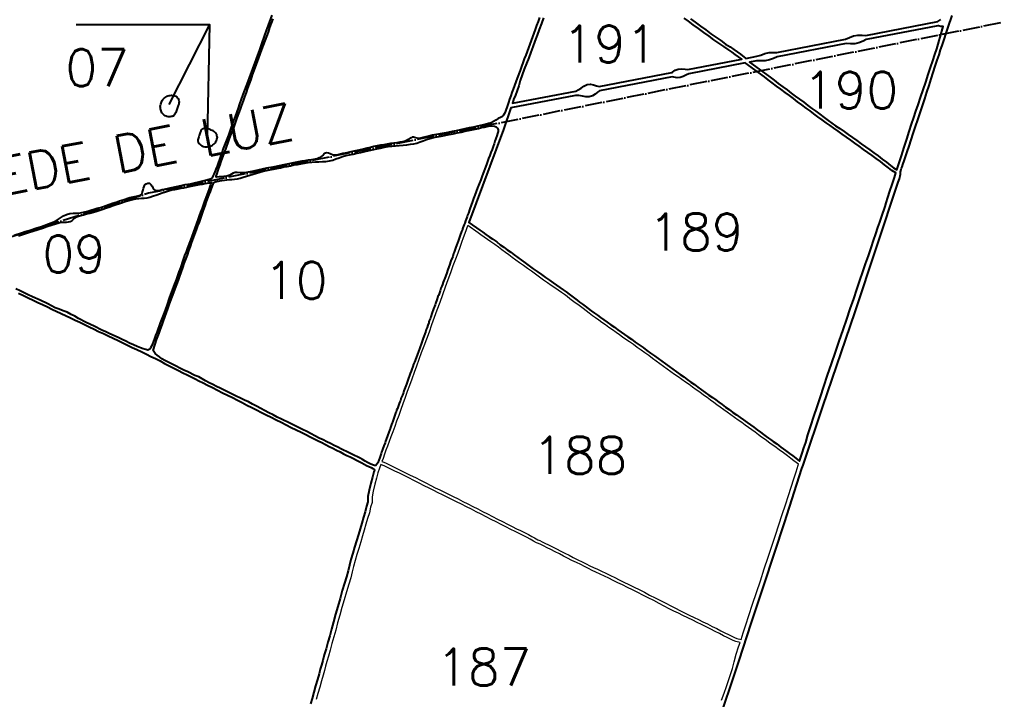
# Model space of a CAD drawing. Extents: x 737683 to 746083, y 7801653 to 7813533.
# Drawn here: x 741661 to 743041, y 7807765 to 7808722 of the extents above; entities that cross this region are included whole.
import ezdxf

# ---------------------------------------------------------------- set-up
doc = ezdxf.new("R2010")
doc.units = 0
doc.header["$MEASUREMENT"] = 0
doc.linetypes.add('ACAD_ISO04W100', pattern=[30, 24, -3, 0, -3])
for name, color, linetype in [('0114000479', 1, 'Continuous'), ('0114000479007', 5, 'Continuous'), ('0114000479008', 5, 'Continuous'), ('0114000479009', 5, 'Continuous'), ('0114000479010', 5, 'Continuous'), ('0114000479189', 5, 'Continuous'), ('0114000479190', 5, 'Continuous'), ('0114000479191', 5, 'Continuous'), ('0114000479192', 5, 'Continuous'), ('MATO', 3, 'Continuous'), ('REDE_DE_LUZ', 6, 'Continuous'), ('TEXTO_NUN_TAL', 7, 'Continuous')]:
    doc.layers.add(name, color=color, linetype=linetype)
for name, color, linetype, lineweight in [('0114000479187', 5, 'Continuous', 9), ('0114000479188', 5, 'Continuous', 9), ('TEXTO_DIVERSOS', 7, 'Continuous', 5)]:
    doc.layers.add(name, color=color, linetype=linetype, lineweight=lineweight)
doc.styles.add('ROMANS', font='romans')

msp = doc.modelspace()

# ---------------------------------------------------------------- linework, layer by layer
for points in [[(741740.6, 7808715.3), (741928.4, 7808715.3), (741871.1, 7808602.8)], [(741928.4, 7808715.3), (741924.8, 7808556)]]:
    msp.add_lwpolyline(points)
at = {"layer": '0114000479'}
for points in [[(742641, 7807723.3), (742673.1, 7807820), (742690.2, 7807872), (742708.4, 7807927.3), (742736.9, 7808013.9), (742761.7, 7808090.4), (742763.2, 7808094.9), (742764.2, 7808098.1), (742791, 7808177.8), (742836.5, 7808311.1), (742897.1, 7808493.2), (742898.8, 7808498), (742900.1, 7808504.8), (742900.2, 7808508.1), (742901.2, 7808511.4), (742901.8, 7808513.1), (742902.4, 7808514.9), (742903.6, 7808518.4), (742905.2, 7808523.5), (742907.1, 7808529.3), (742909.5, 7808536), (742912.3, 7808544), (742915.2, 7808553), (742918.3, 7808562), (742921.4, 7808571.6), (742924.7, 7808581.2), (742928.1, 7808590.9), (742931.4, 7808600.7), (742934.4, 7808610.6), (742937.5, 7808620.1), (742940.4, 7808629.5), (742943.4, 7808638.8), (742946.3, 7808647.9), (742949.2, 7808656.9), (742951.9, 7808665.1), (742954.5, 7808672.7), (742956.7, 7808679.6), (742958.7, 7808685.7), (742967.5, 7808711.6), (742973, 7808727.9)], [(741659.6, 7808337.3), (741666.4, 7808334.1), (741673.3, 7808330.7), (741680.1, 7808327.5), (741686.9, 7808324.2), (741693.4, 7808321), (741700.1, 7808317.9), (741706.6, 7808314.8), (741732.8, 7808302.5), (741739.4, 7808299.4), (741745.9, 7808296.2), (741752.5, 7808293), (741759.1, 7808289.7), (741765.8, 7808286.5), (741772.3, 7808283.4), (741778.9, 7808280.2), (741785.7, 7808276.9), (741792.7, 7808273.6), (741799.6, 7808270.4), (741806.3, 7808267.2), (741812.9, 7808264), (741819.5, 7808260.8), (741826.2, 7808257.7), (741832.8, 7808254.5), (741839.4, 7808251.4), (741845.8, 7808248.1), (741852.4, 7808245.1), (741858.9, 7808241.7), (741865.1, 7808238.3), (741871.4, 7808235.1), (741877.9, 7808231.8), (741884.4, 7808228.4), (741890.8, 7808225.2), (741896.8, 7808222.2), (741902.3, 7808219.4), (741907.9, 7808216.5), (741913.4, 7808213.7), (741919.2, 7808210.8), (741925.6, 7808207.7), (741932.5, 7808204.2), (741939.5, 7808200.7), (741946.6, 7808197.1), (741953.7, 7808193.7), (741960.6, 7808190.2), (741967.4, 7808186.7), (741974.1, 7808183.1), (741980.9, 7808179.7), (741987.7, 7808176.3), (741994.5, 7808172.8), (742001.2, 7808169.4), (742008, 7808165.9), (742015, 7808162.4), (742022.1, 7808159), (742029.1, 7808155.4), (742036.2, 7808151.9), (742043.3, 7808148.3), (742050.3, 7808144.7), (742057.1, 7808141.3), (742063.6, 7808138), (742069.8, 7808134.9), (742075.5, 7808132.1), (742081, 7808129.4), (742086.2, 7808126.8), (742091.4, 7808124.1), (742096.5, 7808121.4), (742101.7, 7808118.9), (742106.8, 7808116.3), (742111.8, 7808113.8), (742116.8, 7808111.2), (742121.6, 7808108.8), (742126.1, 7808106.6), (742130.6, 7808104.3), (742135, 7808102.1), (742138.8, 7808100.1), (742142.4, 7808098.3), (742145.9, 7808096.6), (742149.2, 7808094.8), (742152.5, 7808093.2), (742155.6, 7808091.7), (742158, 7808090.4), (742159.8, 7808089.1), (742160.3, 7808088.2), (742159.5, 7808085.8), (742157.3, 7808078.1), (742155.2, 7808069.8), (742152.7, 7808059.8), (742151.1, 7808051), (742151, 7808043.4), (742149, 7808037.4), (742147.3, 7808029.4), (742144.8, 7808021.8), (742142.3, 7808013.6), (742140, 7808005.4), (742137.7, 7807997.3), (742135.2, 7807988.7), (742132.4, 7807979.7), (742129.8, 7807971), (742127.2, 7807962.5), (742125.2, 7807954.1), (742123.1, 7807946.2), (742121, 7807938.1), (742118.3, 7807929.1), (742115, 7807918.5), (742111.8, 7807907.4), (742108.6, 7807896.3), (742105.6, 7807885.4), (742102.7, 7807874.5), (742100, 7807864.4), (742097.3, 7807854.8), (742094.7, 7807845.7), (742092.2, 7807836.4), (742089.7, 7807827.9), (742087.5, 7807820.3), (742085.6, 7807813.7), (742084, 7807807.7), (742082.3, 7807801.3), (742080, 7807793.3), (742077.5, 7807784.4), (742075, 7807775.4), (742072.6, 7807766.8), (742070.4, 7807759)]]:
    msp.add_lwpolyline(points, dxfattribs=at)
at = {"layer": '0114000479007', "color": 5, "elevation": 579.4}
msp.add_lwpolyline([(741653.3, 7808418.7), (741663.7, 7808422.1), (741669.1, 7808423.8), (741674.6, 7808425.6), (741685.2, 7808429), (741690.4, 7808430.7), (741695.5, 7808432.4), (741700.4, 7808434.2), (741705.3, 7808436.1), (741710, 7808438.2), (741714.4, 7808440.4), (741718.5, 7808443.2), (741722.6, 7808445.8), (741726.9, 7808448), (741731.7, 7808449.5), (741736.5, 7808449.9), (741740.7, 7808449.8), (741744.6, 7808450), (741748.5, 7808450.7), (741757.1, 7808452.8), (741761.5, 7808454.1), (741766, 7808455.4), (741770.3, 7808456.7), (741774.7, 7808457.9), (741778.9, 7808459.3), (741783, 7808460.7), (741791.9, 7808463.7), (741796.7, 7808465.4), (741801.6, 7808467), (741806.6, 7808468.6), (741816.3, 7808471.6), (741820.9, 7808472.9), (741825.4, 7808473.8), (741829.3, 7808474.5), (741831.7, 7808475.6), (741832.8, 7808476.7), (741833.5, 7808478.3), (741834.7, 7808482.5), (741835.4, 7808485), (741836.2, 7808487.2), (741837.3, 7808489.6), (741839.1, 7808491.3), (741841.3, 7808492.1), (741843.8, 7808491.8), (741845.9, 7808490.2), (741847.6, 7808487.8), (741848.6, 7808485.5), (741849.6, 7808483.5), (741851.2, 7808482.1), (741853.3, 7808481.6), (741855.9, 7808481.9), (741858.6, 7808482.3), (741861.5, 7808482.9), (741865, 7808483.7), (741873, 7808485.5), (741881.9, 7808487.5), (741890.1, 7808489.2), (741893.9, 7808489.9), (741901.3, 7808491.3), (741905.3, 7808492.1), (741909.2, 7808493), (741913.1, 7808493.9), (741917.1, 7808494.9), (741924.6, 7808496.8), (741929.2, 7808498.2), (741931.1, 7808498.7), (741932.6, 7808499.5), (741933.5, 7808501.8), (741934.8, 7808504.5), (741936.2, 7808507.9), (741937.7, 7808511.9), (741939.3, 7808516.1), (741944, 7808529.4), (741945.4, 7808533.3), (741948.1, 7808540.8), (741955.2, 7808559.6), (741956.8, 7808563.9), (741962.6, 7808580), (741964.7, 7808585.7), (741969, 7808597.6), (741971.1, 7808603.8), (741975.8, 7808616.6), (741978.1, 7808623), (741980.4, 7808629.2), (741982.8, 7808635.3), (741985.1, 7808641.6), (741987.4, 7808647.9), (741989.7, 7808654.3), (741991.9, 7808660.6), (741994.2, 7808666.9), (741998.8, 7808679.9), (742001.2, 7808686.5), (742006.1, 7808700.1), (742008.6, 7808707.1), (742011.1, 7808714.2), (742016.4, 7808728.5)], dxfattribs=at)
at = {"layer": '0114000479008', "color": 5, "elevation": 587.3}
msp.add_lwpolyline([(742392.5, 7808725), (742390.4, 7808719.4), (742388.4, 7808713.8), (742386.4, 7808708.4), (742382.4, 7808697.8), (742380.5, 7808692.7), (742376.9, 7808682.5), (742375, 7808677.3), (742373, 7808672.2), (742371, 7808666.8), (742365.1, 7808650.5), (742361.2, 7808639.8), (742359.3, 7808634.7), (742357.3, 7808629.6), (742355.4, 7808624.5), (742353.6, 7808619.6), (742351.9, 7808614.8), (742350.3, 7808610.1), (742348.6, 7808605.5), (742347.2, 7808601.2), (742344.6, 7808593.3), (742343.3, 7808590), (742341.9, 7808587.7), (742340.2, 7808585.9), (742337.5, 7808584.6), (742334.3, 7808582.9), (742331, 7808580.8), (742327.7, 7808578.8), (742324.5, 7808577.1), (742320.5, 7808575.8), (742315.9, 7808574.6), (742305.2, 7808572.3), (742299.4, 7808571), (742293.4, 7808569.8), (742275.4, 7808565.9), (742269.4, 7808564.6), (742263.7, 7808563.4), (742258.1, 7808562.4), (742241.7, 7808559.5), (742236.9, 7808558.4), (742232.6, 7808557.4), (742229, 7808556.4), (742225.7, 7808555.5), (742222.6, 7808555.1), (742220.2, 7808555.2), (742218.5, 7808555.8), (742216.8, 7808556.5), (742215, 7808556.9), (742213.2, 7808556.7), (742211.8, 7808556), (742210.2, 7808555), (742208.6, 7808553.8), (742206.5, 7808552.4), (742203.6, 7808551), (742200, 7808550), (742196.1, 7808549.5), (742191.9, 7808549), (742187.5, 7808548.4), (742183, 7808547.8), (742178.3, 7808547), (742173.6, 7808546.2), (742168.9, 7808545.3), (742159.5, 7808543.4), (742154.6, 7808542.2), (742149.8, 7808541.2), (742145, 7808540.1), (742140.3, 7808539), (742135.8, 7808537.9), (742131.4, 7808536.9), (742127.2, 7808536), (742123.1, 7808535.1), (742119.1, 7808534.3), (742115.7, 7808533.6), (742112.7, 7808532.9), (742107.3, 7808531.6), (742104.9, 7808531.3), (742103.3, 7808531.3), (742102.2, 7808531.6), (742098.1, 7808533.2), (742095.8, 7808534.4), (742093, 7808534.8), (742090.2, 7808533.6), (742087.9, 7808531.6), (742085.3, 7808529.6), (742082.7, 7808527.6), (742079.7, 7808526.2), (742071.6, 7808525), (742067.1, 7808524.3), (742062.4, 7808523.6), (742057.9, 7808522.8), (742053.3, 7808522.1), (742048.7, 7808521.2), (742044.1, 7808520.3), (742039.6, 7808519.4), (742035.1, 7808518.5), (742030.6, 7808517.5), (742026.2, 7808516.6), (742017.5, 7808514.7), (742008.6, 7808512.9), (741996.1, 7808510.2), (741991.9, 7808509.4), (741987.8, 7808508.5), (741980.3, 7808507), (741976.9, 7808506.6), (741971.7, 7808506.4), (741967.1, 7808507), (741964.2, 7808506.8), (741961.5, 7808505.9), (741959.1, 7808504.5), (741956.6, 7808503.3), (741954, 7808502.1), (741951.2, 7808501.5), (741948.2, 7808501.2), (741945, 7808501), (741941.9, 7808500.7), (741938.2, 7808500.5), (741937.1, 7808500.8), (741937.5, 7808501.8), (741938.1, 7808503.5), (741938.9, 7808505.8), (741940.1, 7808509), (741941.4, 7808513.1), (741943, 7808517.7), (741944.7, 7808522.5), (741946.7, 7808527.9), (741948.9, 7808533.7), (741951.1, 7808539.8), (741955.5, 7808552.3), (741957.8, 7808558.7), (741962.7, 7808571.5), (741967.2, 7808584.1), (741971.6, 7808596.2), (741973.8, 7808602), (741976, 7808607.8), (741978, 7808613.6), (741980.1, 7808619.6), (741982.2, 7808625.7), (741986.6, 7808638), (741988.9, 7808644.3), (741991.2, 7808650.4), (741997.6, 7808668.4), (742002, 7808680.3), (742006.6, 7808692.4), (742011.1, 7808704.7), (742013.3, 7808710.9), (742017.8, 7808723.2)], dxfattribs=at)
at = {"layer": '0114000479009', "color": 5, "elevation": 586.9}
msp.add_lwpolyline([(741659.5, 7808417.9), (741663.8, 7808419.3), (741668, 7808420.6), (741672.3, 7808421.9), (741681.1, 7808424.7), (741685.7, 7808426.3), (741694.9, 7808429.3), (741699.5, 7808430.9), (741711.4, 7808434.8), (741714.7, 7808435.8), (741717.9, 7808436.6), (741720.8, 7808437), (741727.1, 7808437.1), (741729.8, 7808437.4), (741732.2, 7808438), (741734.6, 7808439.2), (741736.7, 7808441.2), (741738.7, 7808443), (741741, 7808444.5), (741743.8, 7808445.6), (741747.1, 7808446.6), (741750.9, 7808447.6), (741755.2, 7808448.8), (741759.9, 7808450), (741764.8, 7808451.4), (741769.5, 7808452.7), (741774.1, 7808454.1), (741778.3, 7808455.4), (741783.1, 7808457.2), (741787.8, 7808458.8), (741792.5, 7808460.5), (741797, 7808462.1), (741801.5, 7808463.6), (741810.9, 7808466.5), (741820, 7808469), (741824.4, 7808469.9), (741828.7, 7808470.5), (741832.7, 7808470.8), (741836.5, 7808470.9), (741840.4, 7808471.5), (741844.3, 7808472.4), (741847.8, 7808473.7), (741854.2, 7808475.5), (741857.7, 7808476.8), (741861.8, 7808478.4), (741866.1, 7808479.9), (741870.6, 7808481.3), (741875.1, 7808482.4), (741879.6, 7808483.3), (741884, 7808484.1), (741888.2, 7808484.9), (741892.2, 7808485.6), (741896.1, 7808486.6), (741900.3, 7808487.3), (741904.9, 7808488.3), (741909.6, 7808489.3), (741914, 7808490.1), (741918.3, 7808490.8), (741922.1, 7808491.4), (741924.9, 7808491.9), (741927.3, 7808492.3), (741929.1, 7808492.7), (741931.2, 7808493.1), (741930.1, 7808491.6), (741929.6, 7808489.6), (741928.8, 7808487.1), (741927.7, 7808483.9), (741926.5, 7808480.4), (741923.2, 7808471.5), (741921.4, 7808466.6), (741917.7, 7808456.6), (741915.7, 7808451.3), (741913.7, 7808445.9), (741911.8, 7808440.2), (741907.6, 7808428.9), (741901.4, 7808411.8), (741897.4, 7808400.9), (741895.3, 7808395.5), (741893.2, 7808390), (741891.2, 7808384.4), (741887.2, 7808372.9), (741885.2, 7808367.2), (741883.3, 7808361.6), (741881.2, 7808356.1), (741879.1, 7808350.5), (741877.2, 7808345.1), (741873.5, 7808335.3), (741871.7, 7808330.2), (741868, 7808319.7), (741866.2, 7808314.5), (741864.3, 7808309.5), (741862.5, 7808304.6), (741860.6, 7808300), (741859, 7808295.4), (741854.1, 7808282), (741852.4, 7808277.7), (741850.8, 7808273.4), (741849.4, 7808269.5), (741847.9, 7808265.8), (741846.6, 7808262.8), (741845.3, 7808260.3), (741844.1, 7808258.5), (741841.6, 7808256.9), (741838.6, 7808257.7), (741835.1, 7808258.6), (741831.1, 7808260.2), (741826.4, 7808262.1), (741821.1, 7808264.3), (741815.9, 7808267), (741810.7, 7808269.4), (741805.4, 7808272), (741799.6, 7808274.6), (741788.1, 7808280.1), (741782.5, 7808282.7), (741776.9, 7808285.3), (741765.9, 7808290.5), (741754.9, 7808295.9), (741743.9, 7808301.6), (741738.6, 7808304.6), (741733.5, 7808307), (741727.9, 7808310.2), (741722.4, 7808312.5), (741716.7, 7808314.5), (741711.2, 7808316.7), (741705.9, 7808319.3), (741700.8, 7808322.1), (741690.2, 7808327.2), (741679.1, 7808332.2), (741673.3, 7808335), (741667.5, 7808337.8), (741661.7, 7808340.5), (741655.9, 7808343.2)], dxfattribs=at)
at = {"layer": '0114000479010', "color": 5, "elevation": 590.9}
msp.add_lwpolyline([(742329.3, 7808572.3), (742331.7, 7808571.2), (742333.3, 7808569.3), (742334.1, 7808567.2), (742334.1, 7808564.9), (742333.3, 7808562), (742332.2, 7808558.7), (742330.9, 7808555), (742329.7, 7808551.2), (742328.6, 7808547.4), (742327.1, 7808543.5), (742325.7, 7808539.3), (742324.1, 7808535.1), (742322.5, 7808530.9), (742320.9, 7808526.9), (742317.8, 7808518.3), (742311.8, 7808502.3), (742309.7, 7808496.5), (742305.4, 7808485.3), (742303.4, 7808480.1), (742301.6, 7808475), (742299.8, 7808470.3), (742298.2, 7808466), (742294.5, 7808455.7), (742292.4, 7808449.9), (742291.3, 7808446.8), (742290.7, 7808445.3), (742290, 7808443.5), (742288.3, 7808438.9), (742287.2, 7808435.7), (742286.5, 7808434), (742285.5, 7808431.3), (742284.7, 7808429.2), (742284.2, 7808427.9), (742283.9, 7808426.8), (742282.9, 7808424.1), (742281, 7808418.7), (742280.1, 7808416.1), (742279, 7808413), (742278.2, 7808410.6), (742274.7, 7808401.7), (742273.2, 7808397.5), (742272.6, 7808394.7), (742271.5, 7808392.8), (742270.5, 7808388.8), (742267.9, 7808382.5), (742266, 7808376.6), (742263.7, 7808370.5), (742261.4, 7808364.5), (742259.3, 7808358.5), (742257.1, 7808352.5), (742255.8, 7808349.5), (742255.2, 7808347.1), (742253.7, 7808344), (742252.7, 7808340.3), (742250.8, 7808334.9), (742250.5, 7808334.1), (742249.6, 7808332.4), (742248.2, 7808327.8), (742246.3, 7808322.4), (742245.5, 7808320.9), (742243.5, 7808315.2), (742241.2, 7808308.4), (742239.4, 7808303.9), (742238.9, 7808301.9), (742237.4, 7808298.1), (742236.9, 7808296.6), (742236.6, 7808295.4), (742235.2, 7808292.1), (742234.3, 7808288.8), (742233.1, 7808285.9), (742232.4, 7808283.5), (742232, 7808282.4), (742230.9, 7808279.8), (742229.7, 7808276), (742228.7, 7808273.8), (742227.9, 7808271), (742227.4, 7808269.6), (742226.8, 7808268.2), (742223.5, 7808258.7), (742220.7, 7808251.4), (742218.9, 7808246.3), (742216.4, 7808240.1), (742215.4, 7808237), (742214.3, 7808233.8), (742213, 7808230.4), (742211.7, 7808227.3), (742210.6, 7808224), (742209.7, 7808221.3), (742208.2, 7808217.6), (742205.2, 7808209.2), (742201.7, 7808199.7), (742200.9, 7808197.4), (742199.5, 7808193.8), (742197.6, 7808188.8), (742197.3, 7808187.9), (742196.7, 7808185.9), (742195.9, 7808184.3), (742195.1, 7808181.9), (742194.5, 7808180.3), (742192.7, 7808174.7), (742191.5, 7808172.3), (742190.8, 7808169.9), (742190.1, 7808168.3), (742187.1, 7808159.8), (742186.4, 7808158.2), (742185.6, 7808155.4), (742185.3, 7808154.5), (742184.3, 7808152.5), (742183.9, 7808150.8), (742182.3, 7808146.9), (742182.2, 7808146.2), (742182, 7808145.2), (742180.7, 7808141.7), (742178.8, 7808136.4), (742176.9, 7808131.2), (742176, 7808128.8), (742175.3, 7808126.7), (742173.6, 7808122.1), (742171.8, 7808117.1), (742170.4, 7808113.6), (742169.8, 7808111.7), (742168.8, 7808108.7), (742168.3, 7808107.2), (742167.7, 7808105.7), (742165.2, 7808098.5), (742162.1, 7808094.8), (742160.3, 7808094.7), (742157.6, 7808095.6), (742154.3, 7808097.1), (742150.5, 7808099), (742147, 7808100.9), (742143.5, 7808103), (742140, 7808104.8), (742136.3, 7808106.7), (742132.4, 7808108.8), (742128.3, 7808110.7), (742123.9, 7808112.8), (742114, 7808117.6), (742108.9, 7808120.2), (742103.6, 7808122.9), (742098.4, 7808125.5), (742093.1, 7808128), (742087.9, 7808130.6), (742082.4, 7808133.3), (742065, 7808142.3), (742059.2, 7808145.2), (742053.3, 7808148.3), (742041.4, 7808154.1), (742029.4, 7808159.9), (742023.5, 7808162.8), (742017.6, 7808165.8), (742011.5, 7808168.8), (741994.5, 7808177.9), (741988.6, 7808180.8), (741983.1, 7808184), (741977.3, 7808186.5), (741960.1, 7808195), (741954.3, 7808197.8), (741948.8, 7808200.6), (741943.2, 7808203.4), (741938, 7808206), (741932.8, 7808208.5), (741927.7, 7808211.1), (741922.8, 7808213.8), (741918.1, 7808216.6), (741913.1, 7808219.2), (741907.8, 7808221.5), (741897.6, 7808226.4), (741892.2, 7808228.8), (741886.7, 7808231.4), (741881.2, 7808234.2), (741875.6, 7808237), (741865.5, 7808242.4), (741861.2, 7808244.9), (741857.7, 7808247.4), (741854.6, 7808250.1), (741851.8, 7808252.4), (741849.1, 7808256.7), (741850, 7808259.3), (741850.9, 7808262.7), (741852.2, 7808266.6), (741853.8, 7808271.3), (741857.5, 7808281.1), (741859.4, 7808286.7), (741861.4, 7808292.4), (741863.4, 7808298), (741869.5, 7808315), (741871.5, 7808320.7), (741875.8, 7808332.1), (741877.9, 7808337.9), (741882.3, 7808349.5), (741884.4, 7808355.4), (741886.5, 7808361.3), (741890.6, 7808372.8), (741892.8, 7808378.7), (741897.1, 7808390.6), (741899.2, 7808396.7), (741901.4, 7808402.8), (741903.5, 7808408.8), (741909.9, 7808426.1), (741912, 7808431.8), (741914.1, 7808437.3), (741916.2, 7808442.9), (741920, 7808454.2), (741922, 7808460.2), (741924.2, 7808466.2), (741927.8, 7808476.2), (741929.4, 7808480.5), (741931, 7808484.7), (741934.2, 7808492.9), (741936.2, 7808494), (741937.3, 7808494.3), (741938.4, 7808494.5), (741939.2, 7808494.6), (741940.7, 7808494.9), (741942.8, 7808495.2), (741945.7, 7808495.7), (741949.1, 7808496.1), (741952.5, 7808496.7), (741956.1, 7808497), (741959.7, 7808497.3), (741963.5, 7808497.5), (741967.4, 7808498), (741971.4, 7808499.1), (741975.8, 7808500.3), (741985, 7808503.4), (741989.7, 7808504.8), (741994.5, 7808506.3), (741999.1, 7808507.6), (742003.7, 7808508.7), (742008.3, 7808509.7), (742013.2, 7808510.7), (742018.1, 7808511.6), (742023.1, 7808512.7), (742028, 7808513.8), (742032.9, 7808514.8), (742037.6, 7808515.7), (742042.3, 7808516.6), (742047, 7808517.6), (742051.8, 7808518.5), (742056.7, 7808519.3), (742061.7, 7808520.1), (742066.8, 7808520.9), (742072, 7808521.5), (742077.1, 7808521.9), (742082.2, 7808522.1), (742087.2, 7808522.3), (742092, 7808522.5), (742096.8, 7808523.3), (742101.5, 7808524.6), (742106, 7808526.1), (742110.6, 7808527.8), (742115.3, 7808529.4), (742120, 7808530.8), (742125.1, 7808531.9), (742130.4, 7808532.9), (742135.7, 7808534.1), (742141.2, 7808535.4), (742146.6, 7808536.7), (742163.4, 7808540.4), (742168.8, 7808541.5), (742174.2, 7808542.5), (742179.4, 7808543.4), (742184.6, 7808544.1), (742189.8, 7808544.7), (742195.2, 7808545.1), (742200.5, 7808545.7), (742205.8, 7808546.2), (742210.9, 7808546.7), (742215.7, 7808547.4), (742220.1, 7808548.4), (742224.4, 7808550), (742228.9, 7808551.7), (742233.6, 7808553.3), (742238.4, 7808554.7), (742243.4, 7808556.2), (742248.6, 7808557.4), (742254.1, 7808558.4), (742265.4, 7808560.5), (742271, 7808561.6), (742276.4, 7808562.9), (742282.1, 7808564), (742287.6, 7808565), (742292.5, 7808566), (742301.9, 7808568.1), (742306.5, 7808569.1), (742310.8, 7808570.2), (742315, 7808570.9), (742319, 7808571.8), (742322.5, 7808572.5), (742326, 7808572.6)], close=True, dxfattribs=at)
at = {"layer": '0114000479187', "linetype": 'ByBlock'}
msp.add_lwpolyline([(742648.5, 7807764.2), (742652.1, 7807774.1), (742655.3, 7807783.3), (742658.4, 7807791.9), (742661.2, 7807800.2), (742663.8, 7807808.7), (742666.4, 7807818.4), (742669.3, 7807828.9), (742672.5, 7807839.3), (742674.6, 7807845.3), (742668.5, 7807847), (742665, 7807848.5), (742661, 7807850.3), (742656.5, 7807852.5), (742651.2, 7807855), (742645.7, 7807857.9), (742639.7, 7807861), (742633.5, 7807864.2), (742626.9, 7807867.5), (742620.4, 7807870.7), (742614.4, 7807873.7), (742608, 7807876.8), (742601.2, 7807880), (742594.3, 7807883.3), (742587.8, 7807886.6), (742581.6, 7807889.7), (742574.9, 7807893), (742567.9, 7807896.7), (742560.7, 7807900.5), (742553.2, 7807904.4), (742545.4, 7807908.3), (742537.9, 7807912.2), (742530.6, 7807915.9), (742523.4, 7807919.5), (742516.3, 7807923), (742509.3, 7807926.4), (742502.6, 7807929.6), (742496.2, 7807932.8), (742490.1, 7807935.8), (742483.9, 7807938.8), (742477.7, 7807941.7), (742471.9, 7807944.4), (742466.3, 7807947), (742461.2, 7807949.6), (742455.9, 7807952.4), (742450.5, 7807955.1), (742444.5, 7807958), (742438, 7807961), (742431.9, 7807964.3), (742426.2, 7807967.2), (742420.4, 7807970.2), (742414.3, 7807973.2), (742408.5, 7807976.3), (742403, 7807978.9), (742398.2, 7807981.3), (742394.2, 7807983.2), (742390.9, 7807984.7), (742388.2, 7807985.9), (742384, 7807988.1), (742379.3, 7807990.8), (742374.9, 7807993.4), (742369.4, 7807996.1), (742363.8, 7807999), (742358.4, 7808001.6), (742352.1, 7808004.7), (742345.3, 7808008.2), (742338.4, 7808011.7), (742331.4, 7808015.2), (742324.4, 7808018.8), (742317.3, 7808022.4), (742310.3, 7808026), (742303.5, 7808029.5), (742296.6, 7808032.9), (742289.7, 7808036.5), (742282.7, 7808040), (742275.8, 7808043.5), (742269, 7808046.9), (742262.4, 7808050.2), (742256.1, 7808053.2), (742250, 7808056.3), (742243.9, 7808059.3), (742237.3, 7808062.6), (742230.4, 7808066.2), (742223, 7808069.9), (742215.7, 7808073.5), (742208.7, 7808077.1), (742202.1, 7808080.4), (742195.5, 7808083.6), (742189.1, 7808086.6), (742183.4, 7808089.5), (742178.7, 7808091.8), (742174.8, 7808093.6), (742171.7, 7808095.1), (742169.3, 7808096.1), (742167.5, 7808091), (742165.2, 7808084.1), (742163.1, 7808076.6), (742161, 7808068.4), (742158.6, 7808058.6), (742157.1, 7808050.4), (742156.9, 7808042.3), (742154.8, 7808035.9), (742153.1, 7808027.8), (742150.5, 7808020), (742148.1, 7808011.9), (742145.8, 7808003.8), (742143.4, 7807995.6), (742140.9, 7807987), (742138.2, 7807978), (742135.6, 7807969.2), (742133, 7807960.9), (742131, 7807952.6), (742128.9, 7807944.7), (742126.8, 7807936.5), (742124, 7807927.4), (742120.8, 7807916.7), (742117.6, 7807905.7), (742114.4, 7807894.7), (742111.4, 7807883.8), (742108.5, 7807873), (742105.8, 7807862.8), (742103.1, 7807853.2), (742100.5, 7807844.1), (742098, 7807834.8), (742095.5, 7807826.2), (742093.3, 7807818.6), (742091.4, 7807812.1), (742089.8, 7807806.1), (742088, 7807799.7), (742085.8, 7807791.7), (742083.3, 7807782.8), (742080.7, 7807773.8), (742078.4, 7807765.2)], dxfattribs=at)
at = {"layer": '0114000479188', "linetype": 'ByBlock'}
msp.add_lwpolyline([(742642, 7808180), (742637.7, 7808183.3), (742633.1, 7808186.7), (742628.1, 7808190.1), (742623, 7808193.8), (742617.9, 7808197.6), (742612.8, 7808201.2), (742607.9, 7808204.9), (742602.9, 7808208.5), (742597.8, 7808212), (742592.7, 7808215.6), (742587.6, 7808219.2), (742582.5, 7808222.9), (742577.4, 7808226.6), (742572.2, 7808230.2), (742567, 7808234), (742561.8, 7808237.7), (742556.6, 7808241.5), (742551.4, 7808245.3), (742546.2, 7808249.2), (742540.8, 7808253.1), (742535.4, 7808257.1), (742530, 7808260.9), (742524.6, 7808264.7), (742519.2, 7808268.5), (742514.1, 7808272), (742509.4, 7808275.3), (742504.8, 7808278.6), (742500.1, 7808281.9), (742495.2, 7808285.4), (742490.1, 7808289), (742485.1, 7808292.6), (742480.3, 7808295.9), (742475.8, 7808299.2), (742471.4, 7808302.3), (742466.9, 7808305.5), (742462.4, 7808309), (742458.2, 7808312.2), (742454, 7808315.4), (742450, 7808318.3), (742446.2, 7808321.1), (742442.5, 7808323.7), (742438.9, 7808326.4), (742435.1, 7808329.4), (742431.5, 7808332.3), (742427.5, 7808335.3), (742423.2, 7808338.2), (742418.5, 7808341.4), (742413.8, 7808344.6), (742408.9, 7808348.1), (742403.7, 7808351.7), (742398.2, 7808355.7), (742392.5, 7808359.8), (742386.7, 7808363.9), (742381, 7808368), (742375.4, 7808372), (742369.9, 7808376), (742364.4, 7808379.9), (742359.1, 7808383.7), (742354.1, 7808387.4), (742349.3, 7808391.2), (742344.4, 7808394.6), (742339.5, 7808398.1), (742334.6, 7808401.8), (742329.5, 7808405.6), (742324.2, 7808409.3), (742319.1, 7808412.9), (742314.4, 7808416.2), (742310, 7808419.3), (742306, 7808422.1), (742291.6, 7808432.3), (742290.9, 7808430.7), (742289.2, 7808426.2), (742287.3, 7808421), (742285.1, 7808415), (742282.8, 7808408.4), (742280.3, 7808401.4), (742277.5, 7808393.7), (742274.2, 7808385), (742270.7, 7808375.6), (742267.2, 7808365.9), (742263.5, 7808355.8), (742259.7, 7808345.4), (742255.8, 7808334.6), (742252, 7808323.9), (742248.1, 7808313.3), (742244.3, 7808302.9), (742240.6, 7808292.6), (742237, 7808282.4), (742233.4, 7808272.5), (742229.7, 7808262.7), (742226.2, 7808253.1), (742222.8, 7808243.7), (742219.4, 7808234.5), (742216.2, 7808225.3), (742212.9, 7808216.3), (742209.7, 7808207.4), (742206.4, 7808198.7), (742203.3, 7808190.1), (742200.3, 7808181.6), (742197.4, 7808173.2), (742194.4, 7808164.9), (742191.5, 7808157), (742188.7, 7808149.4), (742186, 7808142), (742183.4, 7808134.9), (742181, 7808128.2), (742178.7, 7808121.9), (742176.5, 7808116.2), (742174.5, 7808110.6), (742172.3, 7808104.6), (742170.8, 7808100.3), (742173.5, 7808099.2), (742176.7, 7808097.7), (742180.6, 7808095.9), (742185.4, 7808093.5), (742191, 7808090.7), (742197.5, 7808087.6), (742204.1, 7808084.4), (742210.7, 7808081.1), (742217.8, 7808077.6), (742225.1, 7808073.9), (742232.4, 7808070.2), (742239.4, 7808066.6), (742245.9, 7808063.3), (742252, 7808060.3), (742258, 7808057.3), (742264.4, 7808054.2), (742271, 7808050.9), (742277.8, 7808047.6), (742284.7, 7808044), (742291.7, 7808040.5), (742298.7, 7808037), (742305.6, 7808033.5), (742312.4, 7808030), (742319.3, 7808026.4), (742326.4, 7808022.8), (742333.4, 7808019.2), (742340.4, 7808015.7), (742347.3, 7808012.2), (742354.2, 7808008.7), (742360.3, 7808005.6), (742365.8, 7808003), (742371.4, 7808000.2), (742377, 7807997.4), (742381.6, 7807994.7), (742385.2, 7807992.6), (742387.9, 7807991.2), (742390.1, 7807989.9), (742392.8, 7807988.8), (742396.1, 7807987.3), (742400.1, 7807985.3), (742404.9, 7807983), (742410.5, 7807980.3), (742416.4, 7807977.2), (742422.5, 7807974.2), (742428.2, 7807971.2), (742434, 7807968.2), (742440, 7807965), (742446.4, 7807962), (742452.4, 7807959.2), (742458, 7807956.4), (742463.3, 7807953.6), (742468.3, 7807951.1), (742473.8, 7807948.5), (742479.6, 7807945.8), (742485.8, 7807942.9), (742492.1, 7807939.8), (742498.2, 7807936.9), (742504.6, 7807933.7), (742511.3, 7807930.4), (742518.2, 7807927.1), (742525.4, 7807923.5), (742532.6, 7807920), (742540, 7807916.2), (742547.4, 7807912.3), (742555.3, 7807908.4), (742562.8, 7807904.5), (742570, 7807900.6), (742577, 7807897), (742583.6, 7807893.7), (742589.8, 7807890.6), (742596.3, 7807887.4), (742603.1, 7807884), (742609.9, 7807880.8), (742616.3, 7807877.8), (742622.4, 7807874.7), (742628.9, 7807871.5), (742635.5, 7807868.2), (742641.8, 7807865), (742647.7, 7807861.9), (742653.2, 7807859.1), (742658.5, 7807856.5), (742662.9, 7807854.4), (742666.8, 7807852.6), (742670, 7807851.3), (742676, 7807849.6), (742678.9, 7807859.2), (742682.5, 7807870.1), (742687, 7807883.5), (742692.2, 7807899.3), (742697.6, 7807915.7), (742703.2, 7807932.4), (742708.7, 7807949.2), (742714, 7807965.5), (742719.2, 7807981.2), (742724.2, 7807996.5), (742729.1, 7808011.2), (742733.8, 7808025.7), (742738.4, 7808039.4), (742742.6, 7808052.2), (742746.5, 7808064.3), (742750.2, 7808075.6), (742753.5, 7808085.7), (742756.5, 7808094.9), (742756.9, 7808096.3), (742750.4, 7808101.2), (742746.2, 7808104.3), (742741.3, 7808108), (742735.6, 7808112.3), (742729.4, 7808116.8), (742723.5, 7808121.2), (742718.4, 7808124.8), (742714.7, 7808127.5), (742711.8, 7808129.7), (742708.6, 7808131.9), (742704.8, 7808134.7), (742700.6, 7808137.9), (742696, 7808141.3), (742691.3, 7808144.8), (742686.6, 7808148.2), (742681.9, 7808151.5), (742677.1, 7808155), (742672, 7808158.4), (742666.9, 7808162), (742661.8, 7808165.8), (742656.6, 7808169.5), (742651.6, 7808173.1), (742646.7, 7808176.7)], close=True, dxfattribs=at)
at = {"layer": '0114000479189', "linetype": 'ByBlock'}
msp.add_lwpolyline([(742819.5, 7808285.5), (742824.6, 7808300.6), (742829.7, 7808315.1), (742834.5, 7808329), (742839, 7808342.4), (742843.3, 7808355.1), (742847.4, 7808367.2), (742851.2, 7808378.5), (742855.1, 7808389.8), (742859, 7808400.9), (742862.5, 7808411.3), (742865.6, 7808420.8), (742868.5, 7808429.5), (742871.2, 7808437.3), (742873.6, 7808444.1), (742875.5, 7808449.9), (742877.1, 7808454.8), (742878.5, 7808459.4), (742880.2, 7808464.4), (742882.6, 7808471.8), (742885.5, 7808480.6), (742888.6, 7808490.2), (742891.7, 7808499.9), (742893.9, 7808506.6), (742888, 7808510), (742883.3, 7808513.6), (742877.9, 7808517.9), (742872, 7808522.3), (742866, 7808526.7), (742860.2, 7808530.9), (742854.4, 7808535.1), (742848.4, 7808539.5), (742842.3, 7808544), (742836.1, 7808548.5), (742830.3, 7808552.7), (742824.3, 7808556.9), (742818.2, 7808561.1), (742812.4, 7808565.2), (742806.5, 7808569.2), (742801.2, 7808573), (742795.8, 7808576.8), (742790.1, 7808581), (742784.2, 7808585.3), (742778.5, 7808589.6), (742773.1, 7808593.6), (742767.4, 7808597.8), (742761.6, 7808602.2), (742755.5, 7808606.7), (742749.6, 7808611.1), (742743.9, 7808615.3), (742738.1, 7808619.6), (742731.9, 7808624.2), (742725.7, 7808628.7), (742719.8, 7808633.3), (742714.2, 7808637.5), (742708.9, 7808641.6), (742681.7, 7808661.3), (742602.4, 7808646.1), (742599.2, 7808644.5), (742594.7, 7808642.1), (742590.3, 7808640.6), (742585.9, 7808640.5), (742581.3, 7808641.4), (742579.2, 7808641.7), (742476.7, 7808622), (742474.2, 7808620.2), (742470.7, 7808617.2), (742466.9, 7808614.8), (742462.4, 7808613.5), (742457.6, 7808613.6), (742452.7, 7808614.6), (742447.7, 7808615.4), (742443.2, 7808615.6), (742352.1, 7808598.1), (742342, 7808567.5), (742293.2, 7808436.7), (742308.6, 7808425.8), (742312.6, 7808423), (742317, 7808419.9), (742321.7, 7808416.6), (742326.8, 7808413), (742332.2, 7808409.2), (742337.3, 7808405.4), (742342.1, 7808401.7), (742347, 7808398.3), (742352, 7808394.8), (742356.8, 7808391), (742361.8, 7808387.4), (742367.1, 7808383.6), (742372.5, 7808379.7), (742378.1, 7808375.7), (742383.7, 7808371.6), (742389.3, 7808367.6), (742395.2, 7808363.5), (742400.8, 7808359.3), (742406.3, 7808355.4), (742411.5, 7808351.8), (742416.4, 7808348.3), (742421, 7808345.1), (742425.7, 7808342), (742430.1, 7808338.9), (742434.2, 7808335.9), (742438, 7808332.9), (742441.6, 7808330), (742445.2, 7808327.4), (742448.9, 7808324.7), (742452.7, 7808321.9), (742456.7, 7808319), (742460.9, 7808315.8), (742465.1, 7808312.5), (742469.6, 7808309.2), (742474, 7808306), (742478.4, 7808302.8), (742482.9, 7808299.6), (742487.7, 7808296.2), (742492.7, 7808292.6), (742497.8, 7808289.1), (742502.7, 7808285.6), (742507.4, 7808282.3), (742512, 7808279), (742516.7, 7808275.7), (742521.8, 7808272.2), (742527.2, 7808268.4), (742532.6, 7808264.6), (742538.1, 7808260.7), (742543.5, 7808256.7), (742548.8, 7808252.8), (742554.1, 7808249), (742559.3, 7808245.1), (742564.4, 7808241.4), (742569.6, 7808237.6), (742574.8, 7808233.9), (742580, 7808230.2), (742585.1, 7808226.5), (742590.2, 7808222.9), (742595.3, 7808219.3), (742600.4, 7808215.7), (742605.5, 7808212.1), (742610.5, 7808208.5), (742615.4, 7808204.8), (742620.5, 7808201.2), (742625.7, 7808197.4), (742630.8, 7808193.8), (742635.7, 7808190.3), (742640.4, 7808187), (742644.7, 7808183.6), (742649.3, 7808180.3), (742654.2, 7808176.8), (742659.3, 7808173.2), (742664.4, 7808169.4), (742669.5, 7808165.7), (742674.6, 7808162.1), (742679.6, 7808158.7), (742684.5, 7808155.2), (742689.2, 7808151.8), (742694, 7808148.4), (742698.7, 7808144.9), (742703.3, 7808141.5), (742707.5, 7808138.3), (742711.2, 7808135.6), (742714.4, 7808133.3), (742717.4, 7808131.2), (742721.1, 7808128.5), (742726.1, 7808124.9), (742732.1, 7808120.4), (742738.3, 7808115.9), (742743.9, 7808111.6), (742748.9, 7808108), (742753.1, 7808104.8), (742758.3, 7808100.8), (742759.2, 7808103.7), (742761.9, 7808111.9), (742764.4, 7808119.5), (742766.9, 7808127.2), (742770.1, 7808137.8), (742774.3, 7808150.5), (742778.4, 7808163.6), (742783, 7808177.1), (742787.5, 7808191.1), (742792.5, 7808206), (742797.8, 7808221.9), (742803.3, 7808237.9), (742808.8, 7808253.9), (742814.2, 7808269.8)], close=True, dxfattribs=at)
at = {"layer": '0114000479190', "linetype": 'ByBlock'}
msp.add_lwpolyline([(742922, 7808593.3), (742925, 7808602.3), (742928.5, 7808612.5), (742932.1, 7808623.3), (742935.8, 7808634.3), (742939.3, 7808644.8), (742942.7, 7808654.9), (742945.7, 7808664.2), (742948.6, 7808673), (742951.2, 7808680.9), (742953.3, 7808687.6), (742954.9, 7808693), (742955.9, 7808697.5), (742960.2, 7808712.3), (742956.8, 7808712.6), (742953.6, 7808713.3), (742952.9, 7808713.4), (742852.2, 7808694.1), (742847.6, 7808692), (742841.8, 7808689.7), (742836, 7808688.3), (742829.8, 7808688), (742823.7, 7808688.6), (742726.9, 7808670), (742721.7, 7808667.7), (742715.8, 7808665.4), (742709.7, 7808664.3), (742703.6, 7808664), (742697.8, 7808664.4), (742687.7, 7808662.5), (742711.6, 7808645.2), (742716.9, 7808641.1), (742722.5, 7808636.8), (742728.4, 7808632.3), (742734.6, 7808627.8), (742740.7, 7808623.2), (742746.6, 7808618.9), (742752.3, 7808614.7), (742758.2, 7808610.3), (742764.3, 7808605.8), (742770.1, 7808601.4), (742775.7, 7808597.2), (742781.2, 7808593.2), (742786.9, 7808589), (742792.7, 7808584.6), (742798.5, 7808580.4), (742803.8, 7808576.6), (742809, 7808572.9), (742814.9, 7808568.9), (742820.8, 7808564.8), (742826.8, 7808560.6), (742832.9, 7808556.4), (742838.7, 7808552.1), (742844.9, 7808547.6), (742851.1, 7808543.1), (742857.1, 7808538.8), (742862.9, 7808534.5), (742868.7, 7808530.3), (742874.7, 7808526), (742880.7, 7808521.5), (742886.1, 7808517.1), (742890.5, 7808513.8), (742895.3, 7808511), (742898, 7808519.4), (742901.5, 7808530.7), (742905.3, 7808542.5), (742909, 7808553.9), (742912.5, 7808564.7), (742915.9, 7808574.9), (742919.1, 7808584.4)], close=True, dxfattribs=at)
at = {"layer": '0114000479191', "linetype": 'ByBlock'}
msp.add_lwpolyline([(742398.3, 7808724.7), (742395.3, 7808716.7), (742392.1, 7808708.5), (742389, 7808700.2), (742385.9, 7808691.8), (742383, 7808684), (742380.2, 7808676.2), (742377.3, 7808668.3), (742374.2, 7808660.5), (742371.1, 7808652.5), (742368, 7808644.3), (742365.4, 7808636.5), (742363.4, 7808629.1), (742361.2, 7808622.4), (742358.6, 7808615.9), (742355.9, 7808609.6), (742355.9, 7808609.5), (742354.3, 7808604.6), (742443.5, 7808621.7), (742446.6, 7808623.2), (742450.9, 7808625.9), (742455, 7808628.7), (742459.4, 7808630.7), (742464.1, 7808631.3), (742468.5, 7808630.5), (742472.8, 7808629.2), (742476.5, 7808628.1), (742578.4, 7808647.6), (742579.7, 7808648.3), (742583.4, 7808650.9), (742587.5, 7808652.6), (742592.3, 7808652.9), (742597.3, 7808652.5), (742601.1, 7808652), (742677, 7808666.6), (742667.8, 7808673.1), (742663.4, 7808676.3), (742658, 7808680), (742651.8, 7808684.2), (742644.8, 7808689.1), (742637.9, 7808693.8), (742631, 7808698.7), (742623.7, 7808704), (742616.1, 7808709.6), (742608.6, 7808715), (742602.1, 7808719.9), (742595.8, 7808724.4)], dxfattribs=at)
at = {"layer": '0114000479192', "linetype": 'ByBlock'}
msp.add_lwpolyline([(742604.7, 7808723.5), (742611.2, 7808718.7), (742618.7, 7808713.2), (742626.3, 7808707.7), (742633.6, 7808702.4), (742640.5, 7808697.5), (742647.4, 7808692.8), (742654.3, 7808687.9), (742660.5, 7808683.7), (742666, 7808680), (742670.4, 7808676.7), (742675, 7808673.5), (742682.7, 7808667.6), (742698.4, 7808670.6), (742703.7, 7808672.4), (742709.4, 7808674.5), (742715.4, 7808675.9), (742721.8, 7808676.1), (742726.5, 7808676), (742822.9, 7808694.5), (742828.5, 7808697.1), (742834.2, 7808699.2), (742840.2, 7808700.2), (742846.4, 7808700.4), (742851.3, 7808700), (742952.6, 7808719.4), (742952.9, 7808719.6), (742957.1, 7808722.6)], dxfattribs=at)
at = {"layer": 'MATO', "color": 3}
for points, elevation in [([(741867.1, 7808586.2), (741865.7, 7808586.9), (741864.4, 7808587.7), (741863.3, 7808588.6), (741862.2, 7808589.9), (741861.3, 7808591.1), (741860.6, 7808592.4), (741860.1, 7808593.8), (741859.8, 7808595.2), (741859.4, 7808596.8), (741859.2, 7808598.4), (741859, 7808600), (741859.2, 7808601.5), (741859.6, 7808603), (741860, 7808604.5), (741860.6, 7808605.9), (741861.1, 7808607.2), (741861.6, 7808608.6), (741862.5, 7808609.7), (741863.4, 7808610.8), (741864.5, 7808611.8), (741865.8, 7808612.7), (741867.1, 7808613.5), (741868.3, 7808614.3), (741869.7, 7808614.9), (741871.3, 7808615.3), (741873, 7808615.4), (741874.6, 7808615.7), (741876.3, 7808615.6), (741877.9, 7808615.3), (741879.5, 7808615), (741880.8, 7808614.6), (741882.2, 7808613.6), (741883.2, 7808612.3), (741884, 7808611), (741884.7, 7808609.7), (741885.2, 7808608.2), (741885.4, 7808606.7), (741885.3, 7808605.3), (741885.1, 7808603.9), (741884.7, 7808602.5), (741884.2, 7808601.2), (741883.7, 7808599.9), (741883.3, 7808598.5), (741882.9, 7808597), (741882.4, 7808595.6), (741881.9, 7808594.3), (741881.4, 7808592.9), (741880.8, 7808591.4), (741880.1, 7808590.1), (741879.3, 7808588.9), (741878.4, 7808587.5), (741877.8, 7808586.4), (741876.7, 7808586.1), (741875.5, 7808586), (741874.2, 7808585.8), (741872.8, 7808585.6), (741871.4, 7808585.4), (741869.9, 7808585.5), (741868.4, 7808585.8), (741867.1, 7808586.2)], 584.6), ([(741922, 7808569.1), (741920.5, 7808568.8), (741919.1, 7808568.4), (741917.7, 7808567.8), (741916.8, 7808566.9), (741916.1, 7808565.8), (741915.5, 7808564.5), (741915, 7808563.1), (741914.5, 7808561.7), (741914, 7808560.3), (741913.6, 7808558.9), (741913.1, 7808557.4), (741912.6, 7808555.9), (741912.1, 7808554.4), (741912, 7808552.9), (741912, 7808551.4), (741912.3, 7808549.8), (741913, 7808548.4), (741913.8, 7808547.4), (741914.9, 7808546.4), (741916.1, 7808545.6), (741917.2, 7808544.7), (741918.5, 7808544), (741919.9, 7808543.6), (741921.5, 7808543.3), (741923.1, 7808543.2), (741924.6, 7808543.3), (741926.1, 7808543.6), (741927.6, 7808543.9), (741929.2, 7808544.3), (741930.7, 7808544.7), (741932, 7808545.1), (741933.1, 7808546), (741934.2, 7808547), (741935.2, 7808547.9), (741936.3, 7808549), (741937.1, 7808550.2), (741937.8, 7808551.4), (741938.3, 7808552.8), (741938.7, 7808554.1), (741939.1, 7808555.5), (741939.3, 7808556.7), (741938.7, 7808558.6), (741938.5, 7808560.3), (741937.6, 7808561.6), (741936.8, 7808562.8), (741935.8, 7808563.9), (741934.7, 7808564.9), (741933.4, 7808565.7), (741932, 7808566.3), (741930.6, 7808566.8), (741929.1, 7808567.4), (741927.6, 7808568), (741926.3, 7808568.4), (741924.8, 7808568.9), (741923.3, 7808569.2), (741922, 7808569.1)], 586.3)]:
    msp.add_lwpolyline(points, dxfattribs=dict(at, elevation=elevation))
at = {"layer": 'REDE_DE_LUZ', "linetype": 'ACAD_ISO04W100', "flags": 128}
msp.add_lwpolyline([(743040.8, 7808717.7), (741842.6, 7808477.8), (741526.2, 7808377)], dxfattribs=at)

# ---------------------------------------------------------------- texts
at = {"layer": 'TEXTO_DIVERSOS', "style": 'ROMANS'}
msp.add_text('REDE DE LUZ', height=52, rotation=10.8643, dxfattribs=at).set_placement((741588.7, 7808465.6))
at = {"layer": 'TEXTO_NUN_TAL', "style": 'ROMANS'}
for s, p in [('191', (742424.6, 7808661.9)), ('07', (741725.7, 7808628.4)), ('190', (742763.2, 7808596.9)), ('189', (742545.7, 7808397.3)), ('09', (741693.2, 7808366.2)), ('10', (742005.1, 7808329.1)), ('188', (742382.3, 7808083)), ('187', (742247.2, 7807784.8))]:
    msp.add_text(s, height=52, dxfattribs=at).set_placement(p)

doc.saveas('drawing.dxf')
